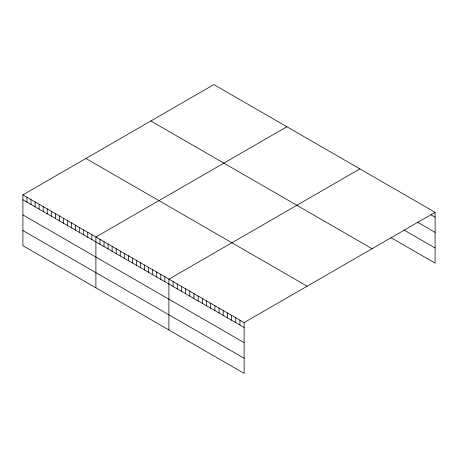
<?xml version="1.0" encoding="UTF-8"?>
<svg xmlns="http://www.w3.org/2000/svg" width="458" height="458" viewBox="0 0 458 458"><rect width="100%" height="100%" fill="white"/><g stroke="black" fill="none" stroke-linecap="round" stroke-linejoin="round"><path stroke-width="0.69" d="M22.9 194.862L244.12 322.581L244.12 373.402L22.9 245.683L22.9 194.862L213.88 84.598L435.1 212.317L435.1 263.138L390.926 237.639M286.885 126.746L95.899 237.009L95.899 287.83M359.885 168.893L168.905 279.157L168.905 329.978M244.12 322.581L435.1 212.317M430.921 214.802L435.1 217.212M417.192 222.033L435.1 232.372M404.059 230.065L435.1 247.984M150.859 120.986L372.073 248.705M85.927 158.474L307.141 286.193M22.9 199.757L244.12 327.476M22.9 214.911L244.12 342.63M22.9 230.529L244.12 358.248M239.94 320.165L239.94 325.065M235.761 317.755L235.761 322.65M231.582 315.344L231.582 320.239M227.403 312.929L227.403 317.829M223.223 310.518L223.223 315.413M219.05 308.102L219.05 313.003M214.871 305.692L214.871 310.587M210.691 303.282L210.691 308.177M206.512 300.866L206.512 305.767M202.333 298.456L202.333 303.351M198.154 296.04L198.154 300.94M193.974 293.63L193.974 298.524M189.795 291.219L189.795 296.114M185.616 288.803L185.616 293.704M181.442 286.393L181.442 291.288M177.263 283.977L177.263 288.878M173.084 281.567L173.084 286.468M164.851 276.815L164.851 281.71M160.792 274.474L160.792 279.369M156.739 272.132L156.739 277.027M152.68 269.791L152.68 274.685M148.627 267.449L148.627 272.344M144.568 265.108L144.568 270.002M140.514 262.766L140.514 267.661M136.461 260.425L136.461 265.319M132.402 258.083L132.402 262.978M128.349 255.741L128.349 260.636M124.29 253.4L124.29 258.295M120.236 251.058L120.236 255.953M116.183 248.717L116.183 253.612M112.124 246.375L112.124 251.27M108.071 244.034L108.071 248.929M104.012 241.692L104.012 246.587M99.959 239.351L99.959 244.246M91.846 234.668L91.846 239.563M87.793 232.326L87.793 237.221M83.734 229.985L83.734 234.88M79.681 227.643L79.681 232.538M75.622 225.302L75.622 230.197M71.568 222.96L71.568 227.855M67.515 220.619L67.515 225.513M63.456 218.277L63.456 223.172M59.403 215.936L59.403 220.83M55.344 213.594L55.344 218.489M51.29 211.252L51.29 216.147M47.231 208.911L47.231 213.806M43.178 206.569L43.178 211.464M39.125 204.228L39.125 209.123M35.066 201.886L35.066 206.781M31.012 199.545L31.012 204.44M26.953 197.203L26.953 202.098"/></g></svg>
